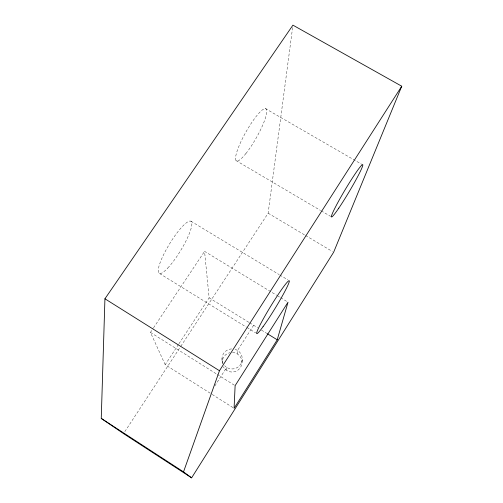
<?xml version="1.0" encoding="UTF-8"?>
<svg xmlns="http://www.w3.org/2000/svg" width="503" height="503" viewBox="0 0 503 503"><rect width="100%" height="100%" fill="white"/><g stroke="black" fill="none" stroke-linecap="round" stroke-linejoin="round"><path stroke-width="0.38" stroke-dasharray="2.52 1.89" d="M237.366 353.949L237.548 350.428L253.638 325.259M242 362.632L242.289 359.305M180.778 346.36L268.149 213.197L292.821 25.93M214.856 385.92L226.69 367.41L226.759 370.56M210.21 393.195L165.179 364.688L178.54 344.36M178.967 343.706L209.129 297.814L204.564 251.355L276.669 295.28M124.819 431.637L180.344 347.013M165.179 364.688L150.46 332.414L153.082 328.49M153.516 327.837L204.564 251.355M265.314 108.547L361.726 164.292M236.014 160.564L320.543 210.449M321.222 210.845L330.691 216.435M268.149 213.197L304.906 235.102M305.572 235.498L332.307 251.431M190.907 221.194L279.165 274.613M279.831 275.022L287.854 279.875M277.335 295.682L280.008 297.311M280.674 297.719L287.351 301.787M209.129 297.814L248.985 322.392M249.651 322.8L257.567 327.686M261.503 330.106L266.741 333.344M159.614 273.544L246.294 327.088M246.96 327.503L255.625 332.854M150.46 332.414L216.604 374.025M217.265 374.439L234.461 385.26M212.197 394.453L234.084 408.31M221.98 358.494L222.15 361.839M235.146 349.334A10.167 10.047 1.3 0 1 240.723 364.304A10.167 10.047 1.3 0 1 224.652 365.725M223.125 363.575A10.167 10.047 1.3 0 1 231.877 348.887M232.468 352.44A9.934 9.827 1.3 0 1 241.918 360.953A9.934 9.827 1.3 0 1 235.083 371.629A9.934 9.827 1.3 0 1 223.269 366.806M222.257 363.763A9.934 9.827 1.3 0 1 229.896 352.672M167.801 268.017A30.538 6.47 -58.6 0 0 191.819 222.917A30.538 6.47 -58.6 0 0 165.518 250.928A30.538 6.47 -58.6 0 0 167.801 268.017M245.917 153.522A29.991 5.961 -60.5 0 0 266.577 109.491A29.991 5.961 -60.5 0 0 241.044 141.437A29.991 5.961 -60.5 0 0 245.917 153.522"/><path stroke-width="0.75" d="M101.254 418.421L104.932 298.788L292.922 25.15L401.746 86.214L333.646 252.229L191.612 477.85L123.531 433.605L101.254 418.421L183.52 471.877L191.612 477.85M277.228 339.808L288.018 302.19L235.121 385.675L234.084 408.31L277.228 339.808L267.401 333.747M183.52 471.877L219.459 370.736L401.746 86.214M104.932 298.788L219.459 370.736M263.038 326.705A31.06 2.427 -58.5 0 0 289.2 281.875A31.06 2.427 -58.5 0 0 266.703 312.948A31.06 2.427 -58.5 0 0 263.038 326.705M338.789 208.141A30.488 2.232 -59.2 0 0 362.82 165.141A30.488 2.232 -59.2 0 0 339.663 199.226A30.488 2.232 -59.2 0 0 338.789 208.141"/></g></svg>
